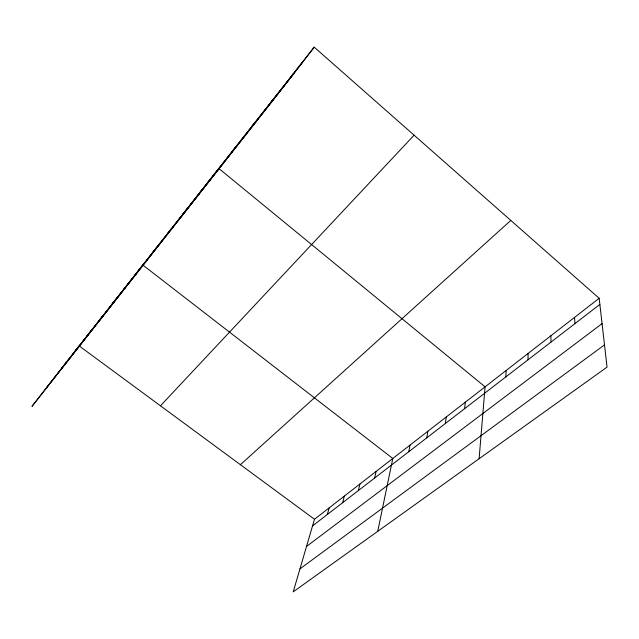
<?xml version="1.0" encoding="UTF-8"?>
<svg xmlns="http://www.w3.org/2000/svg" width="639" height="639" viewBox="0 0 639 639"><rect width="100%" height="100%" fill="white"/><g stroke="black" fill="none" stroke-linecap="round" stroke-linejoin="round"><path stroke-width="0.96" d="M528.006 359.813L528.102 353.455M505.864 376.874L506.192 370.46M479.106 458.738L485.089 386.843L218.778 168.432L178.808 219.896M464.601 408.68L465.328 402.179M445.351 423.521L446.254 416.979M426.764 437.851L427.834 431.277M408.8 451.693L410.022 445.103M377.753 531.313L392.793 458.475L142.785 265.017L98.15 322.336M374.622 478.036L376.115 471.422M358.359 490.576L359.973 483.947M342.6 502.717L344.341 496.088M327.336 514.483L329.181 507.853M599.166 298.293L314.484 519.259L293.221 591.85L607.05 367.113L599.166 298.293L314.212 47.15L74.859 351.394M314.212 47.15L282.67 87.99L31.95 406.412L79.14 345.899L314.484 519.259M251.271 127.201L254.57 122.952M270.465 102.815L273.604 98.765M290.497 77.351L293.469 73.517M167.65 233.475L171.508 228.506M182.906 214.081L186.676 209.233M198.753 193.944L202.427 189.224M232.876 150.588L236.31 146.155M86.784 336.234L91.026 330.794M99.117 320.554L103.318 315.179M111.881 304.34L116.026 299.028M152.945 252.157L156.89 247.093M61.528 368.487L302.686 62.071M46.966 387.162L292.942 74.691M160.469 405.813L414.096 135.18M240.4 464.689L510.801 220.415M312.543 525.889L599.869 304.42M306.512 546.473L602.074 323.63M299.955 568.862L604.502 344.892M574.541 317.407L574.956 323.622M550.866 335.787L551.018 342.073"/></g></svg>
